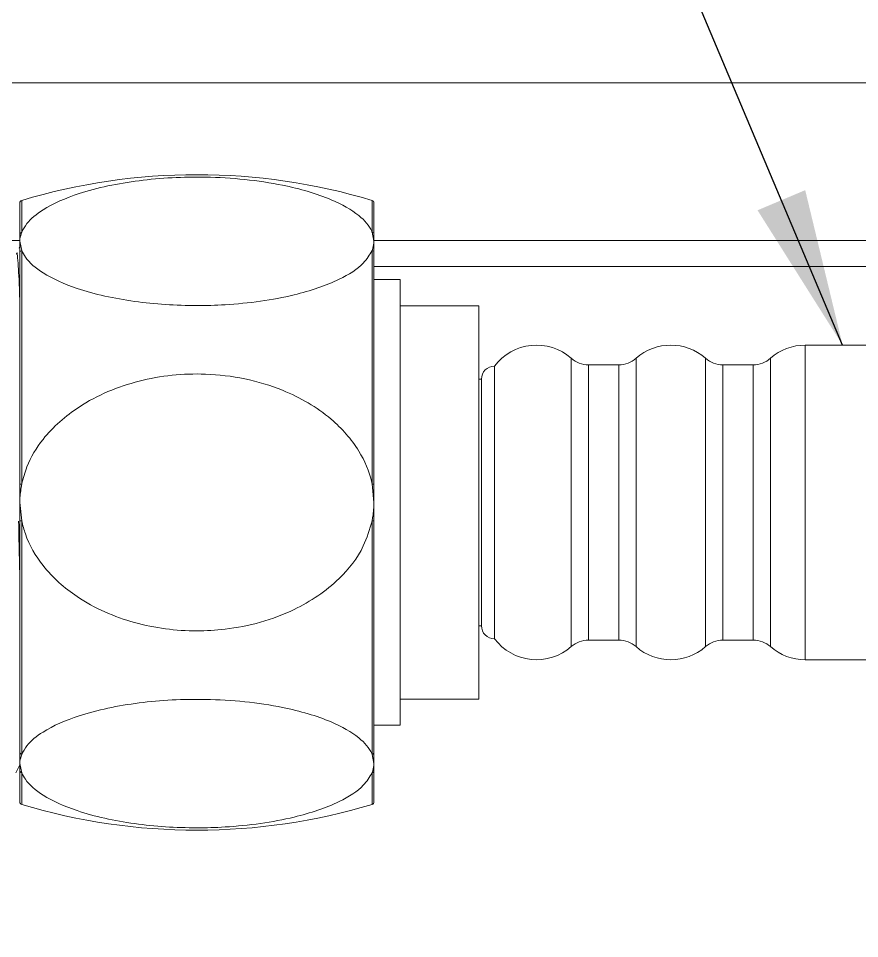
# Model space of a CAD drawing. Extents: x 14808 to 20058, y -13198 to -11680.
# Drawn here: x 18657.38 to 18673.42, y -12999.27 to -12981.72 of the extents above; entities that cross this region are included whole.
import ezdxf

# ---------------------------------------------------------------- set-up
doc = ezdxf.new("R2010")
doc.units = 0
doc.header["$LTSCALE"] = 7
doc.header["$MEASUREMENT"] = 0
doc.layers.get('0').update_dxf_attribs({"color": 2, "linetype": 'CONTINUOUS'})
doc.styles.add('GHS', font='romans', dxfattribs={"bigfont": 'ghs'})
doc.dimstyles.new('STANDARD$7', dxfattribs={"dimtxt": 3.5, "dimasz": 3, "dimexe": 1, "dimexo": 0.0625, "dimgap": 1, "dimtad": 1, "dimdec": 4, "dimzin": 0, "dimdsep": 46, "dimtxsty": 'GHS', "dimcen": 1, "dimclrt": 2, "dimadec": 0, "dimazin": 0, "dimtfac": 1, "dimtdec": 4, "dimtofl": 0, "dimtmove": 0, "dimatfit": 3, "dimfxl": 1, "dimtolj": 1, "dimtzin": 0, "dimarcsym": 0})

msp = doc.modelspace()

# ---------------------------------------------------------------- linework, layer by layer
at = {"color": 7, "linetype": 'Continuous', "lineweight": 15}
for p, q in [((18645.661, -12982.95), (18683.161, -12982.95)), ((18657.411, -12985.837), (18657.411, -12985.237)), ((18664.161, -12985.237), (18664.161, -12985.837)), ((18664.126, -12985.795), (18664.161, -12985.97)), ((18657.447, -12986.146), (18657.411, -12985.97)), ((18657.426, -12986.042), (18657.395, -12986.104)), ((18657.447, -12986.146), (18657.447, -12990.598)), ((18664.126, -12990.598), (18664.126, -12986.146)), ((18657.411, -12990.601), (18657.411, -12986.186)), ((18664.161, -12986.186), (18664.161, -12990.601)), ((18684.715, -12986.45), (18664.161, -12986.45)), ((18664.661, -12986.7), (18664.161, -12986.7)), ((18664.661, -12986.7), (18664.661, -12995.2)), ((18666.161, -12987.2), (18664.661, -12987.2)), ((18666.161, -12987.2), (18666.161, -12994.7)), ((18674.411, -12987.95), (18672.384, -12987.95)), ((18666.461, -12993.55), (18666.461, -12988.35)), ((18668.83, -12988.325), (18668.253, -12988.325)), ((18671.392, -12988.325), (18670.815, -12988.325)), ((18666.211, -12988.6), (18666.161, -12988.6)), ((18666.211, -12993.3), (18666.211, -12988.6)), ((18664.126, -12990.598), (18664.161, -12990.95)), ((18657.447, -12991.302), (18657.411, -12990.95)), ((18657.411, -12995.714), (18657.411, -12991.299)), ((18657.447, -12991.302), (18657.447, -12995.754)), ((18664.126, -12995.754), (18664.126, -12991.302)), ((18664.161, -12991.299), (18664.161, -12995.714)), ((18666.161, -12993.3), (18666.211, -12993.3)), ((18668.253, -12993.575), (18668.83, -12993.575)), ((18670.815, -12993.575), (18671.392, -12993.575)), ((18672.384, -12993.95), (18674.411, -12993.95)), ((18664.661, -12994.7), (18666.161, -12994.7)), ((18664.161, -12995.2), (18664.661, -12995.2)), ((18664.126, -12995.754), (18664.161, -12995.93)), ((18657.333, -12996.109), (18657.41, -12995.956)), ((18657.447, -12996.105), (18657.411, -12995.93)), ((18657.411, -12996.663), (18657.411, -12996.063)), ((18664.161, -12996.063), (18664.161, -12996.663))]:
    msp.add_line(p, q, dxfattribs=at)
at = {"color": 8, "linetype": 'Continuous', "lineweight": 15}
for p, q in [((18657.447, -12985.189), (18657.447, -12985.795)), ((18664.126, -12985.795), (18664.126, -12985.189)), ((18657.104, -12985.957), (18657.411, -12985.957)), ((18664.161, -12985.957), (18683.109, -12985.957)), ((18672.384, -12993.95), (18672.384, -12987.95)), ((18667.923, -12993.7), (18667.923, -12988.2)), ((18669.161, -12988.2), (18669.161, -12993.7)), ((18670.484, -12993.7), (18670.484, -12988.2)), ((18671.722, -12988.2), (18671.722, -12993.7)), ((18668.253, -12988.325), (18668.253, -12993.575)), ((18668.83, -12993.575), (18668.83, -12988.325)), ((18670.815, -12988.325), (18670.815, -12993.575)), ((18671.392, -12993.575), (18671.392, -12988.325)), ((18657.447, -12996.105), (18657.447, -12996.711)), ((18664.126, -12996.711), (18664.126, -12996.105))]:
    msp.add_line(p, q, dxfattribs=at)
at = {"color": 7, "linetype": 'Continuous', "lineweight": 15}
for centre, radius, start, end in [((18660.786, -12996.341), 11.641, 73.3294, 106.6706), ((18657.461, -12985.237), 0.05, 106.6706, 180), ((18664.111, -12985.237), 0.05, 0, 73.3294), ((18657.457, -12985.839), 0.0457, 102.6767, 177.8146), ((18664.116, -12985.839), 0.0457, 2.1854, 77.3233), ((18657.455, -12986.189), 0.0435, 100.2628, 176.2266), ((18664.118, -12986.189), 0.0435, 3.7734, 79.7372), ((18667.261, -12988.95), 1, 48.5904, 143.1301), ((18669.822, -12988.95), 1, 48.5904, 131.4096), ((18672.384, -12988.95), 1, 90, 131.4096), ((18668.253, -12987.825), 0.5, 228.5904, 270), ((18668.83, -12987.825), 0.5, 270, 311.4096), ((18670.815, -12987.825), 0.5, 228.5904, 270), ((18671.392, -12987.825), 0.5, 270, 311.4096), ((18666.461, -12988.6), 0.25, 90, 180), ((18657.44, -12990.729), 0.131, 86.8418, 102.5324), ((18664.133, -12990.729), 0.131, 77.4676, 93.1582), ((18657.44, -12991.171), 0.131, 257.4676, 273.1582), ((18664.133, -12991.171), 0.131, 266.8418, 282.5324), ((18666.461, -12993.3), 0.25, 180, 270), ((18667.261, -12992.95), 1, 216.8699, 311.4096), ((18668.253, -12994.075), 0.5, 90, 131.4096), ((18668.83, -12994.075), 0.5, 48.5904, 90), ((18669.822, -12992.95), 1, 228.5904, 311.4096), ((18670.815, -12994.075), 0.5, 90, 131.4096), ((18671.392, -12994.075), 0.5, 48.5904, 90), ((18672.384, -12992.95), 1, 228.5904, 270), ((18657.455, -12995.711), 0.0435, 183.7734, 259.7372), ((18664.118, -12995.711), 0.0435, 280.2628, 356.2266), ((18657.457, -12996.061), 0.0457, 182.1854, 257.3233), ((18664.116, -12996.061), 0.0457, 282.6767, 357.8146), ((18657.461, -12996.663), 0.05, 180, 253.3294), ((18664.111, -12996.663), 0.05, 286.6706, 0), ((18660.786, -12985.559), 11.641, 253.3294, 286.6706)]:
    msp.add_arc(centre, radius, start, end, dxfattribs=at)
for points, knots in [([(18657.447, -12985.795), (18657.476, -12985.74), (18657.557, -12985.586), (18657.891, -12985.316), (18658.598, -12985.006), (18659.679, -12984.783), (18661.028, -12984.713), (18662.314, -12984.842), (18663.307, -12985.128), (18663.88, -12985.446), (18664.077, -12985.679), (18664.123, -12985.789), (18664.126, -12985.795)], [0, 0, 0, 0, 0.040251, 0.112325, 0.221432, 0.368786, 0.519538, 0.697281, 0.824707, 0.919739, 0.996307, 1, 1, 1, 1]), ([(18657.411, -12985.97), (18657.412, -12985.955), (18657.413, -12985.896), (18657.433, -12985.838), (18657.447, -12985.795)], [0, 0, 0, 0, 0.256693, 1, 1, 1, 1]), ([(18657.411, -12985.97), (18657.411, -12985.97), (18657.411, -12985.941), (18657.411, -12985.901), (18657.411, -12985.852), (18657.411, -12985.837)], [0, 0, 0, 0, 0.016522, 0.715828, 1, 1, 1, 1]), ([(18657.411, -12986.186), (18657.411, -12986.138), (18657.411, -12986.07), (18657.411, -12985.994), (18657.411, -12985.972), (18657.411, -12985.97)], [0, 0, 0, 0, 0.699392, 0.983475, 1, 1, 1, 1]), ([(18664.161, -12985.97), (18664.158, -12986.015), (18664.153, -12986.074), (18664.131, -12986.132), (18664.126, -12986.146)], [0, 0, 0, 0, 0.758812, 1, 1, 1, 1]), ([(18664.161, -12985.837), (18664.161, -12985.871), (18664.161, -12985.917), (18664.161, -12985.957), (18664.161, -12985.97), (18664.161, -12985.97)], [0, 0, 0, 0, 0.699392, 0.983475, 1, 1, 1, 1]), ([(18664.161, -12985.97), (18664.161, -12985.972), (18664.161, -12986.025), (18664.161, -12986.101), (18664.161, -12986.167), (18664.161, -12986.186)], [0, 0, 0, 0, 0.016522, 0.715828, 1, 1, 1, 1]), ([(18657.349, -12986.214), (18657.349, -12986.209), (18657.36, -12986.14), (18657.38, -12986.433), (18657.401, -12986.762), (18657.411, -12987.096), (18657.411, -12987.096)], [0, 0, 0, 0, 0.033995, 0.514426, 0.999989, 1, 1, 1, 1]), ([(18664.126, -12986.146), (18664.078, -12986.227), (18663.957, -12986.433), (18663.463, -12986.744), (18662.57, -12987.044), (18661.601, -12987.176), (18660.566, -12987.207), (18659.583, -12987.143), (18658.563, -12986.921), (18657.863, -12986.61), (18657.545, -12986.342), (18657.468, -12986.188), (18657.447, -12986.146)], [0, 0, 0, 0, 0.059791, 0.151188, 0.274249, 0.436419, 0.499971, 0.641742, 0.783924, 0.887452, 0.969504, 1, 1, 1, 1]), ([(18657.447, -12990.598), (18657.476, -12990.488), (18657.557, -12990.182), (18657.891, -12989.64), (18658.598, -12989.022), (18659.679, -12988.575), (18661.028, -12988.436), (18662.314, -12988.694), (18663.307, -12989.266), (18663.88, -12989.902), (18664.077, -12990.367), (18664.123, -12990.588), (18664.126, -12990.598)], [0, 0, 0, 0, 0.040251, 0.112325, 0.221432, 0.368786, 0.519538, 0.697281, 0.824707, 0.919739, 0.996307, 1, 1, 1, 1]), ([(18657.411, -12990.95), (18657.412, -12990.92), (18657.413, -12990.802), (18657.433, -12990.685), (18657.447, -12990.598)], [0, 0, 0, 0, 0.256693, 1, 1, 1, 1]), ([(18657.411, -12990.95), (18657.411, -12990.948), (18657.411, -12990.865), (18657.411, -12990.75), (18657.411, -12990.635), (18657.411, -12990.601)], [0, 0, 0, 0, 0.0165224, 0.715828, 1, 1, 1, 1]), ([(18664.161, -12990.601), (18664.161, -12990.683), (18664.161, -12990.798), (18664.161, -12990.913), (18664.161, -12990.948), (18664.161, -12990.95)], [0, 0, 0, 0, 0.699392, 0.983475, 1, 1, 1, 1]), ([(18657.411, -12991.299), (18657.411, -12991.217), (18657.411, -12991.102), (18657.411, -12990.987), (18657.411, -12990.952), (18657.411, -12990.95)], [0, 0, 0, 0, 0.699392, 0.983475, 1, 1, 1, 1]), ([(18664.161, -12990.95), (18664.158, -12991.04), (18664.153, -12991.158), (18664.131, -12991.274), (18664.126, -12991.302)], [0, 0, 0, 0, 0.758812, 1, 1, 1, 1]), ([(18664.161, -12990.95), (18664.161, -12990.952), (18664.161, -12991.035), (18664.161, -12991.15), (18664.161, -12991.265), (18664.161, -12991.299)], [0, 0, 0, 0, 0.0165224, 0.715828, 1, 1, 1, 1]), ([(18657.388, -12991.306), (18657.392, -12991.551), (18657.4, -12991.936), (18657.408, -12992.283), (18657.411, -12992.409)], [0, 0, 0, 0, 0.635546, 1, 1, 1, 1]), ([(18664.126, -12991.302), (18664.078, -12991.464), (18663.957, -12991.875), (18663.463, -12992.497), (18662.57, -12993.097), (18661.601, -12993.362), (18660.566, -12993.423), (18659.583, -12993.295), (18658.563, -12992.851), (18657.863, -12992.23), (18657.545, -12991.693), (18657.468, -12991.385), (18657.447, -12991.302)], [0, 0, 0, 0, 0.059791, 0.151188, 0.274249, 0.436419, 0.499971, 0.641742, 0.783924, 0.887452, 0.969504, 1, 1, 1, 1]), ([(18657.447, -12995.754), (18657.476, -12995.699), (18657.557, -12995.545), (18657.891, -12995.275), (18658.598, -12994.966), (18659.679, -12994.742), (18661.028, -12994.673), (18662.314, -12994.802), (18663.307, -12995.087), (18663.88, -12995.406), (18664.077, -12995.638), (18664.123, -12995.749), (18664.126, -12995.754)], [0, 0, 0, 0, 0.040251, 0.112325, 0.221432, 0.368786, 0.519538, 0.697281, 0.824707, 0.919739, 0.996307, 1, 1, 1, 1]), ([(18657.411, -12995.93), (18657.411, -12995.928), (18657.411, -12995.875), (18657.411, -12995.799), (18657.411, -12995.733), (18657.411, -12995.714)], [0, 0, 0, 0, 0.016522, 0.715828, 1, 1, 1, 1]), ([(18657.411, -12995.93), (18657.412, -12995.914), (18657.413, -12995.855), (18657.433, -12995.797), (18657.447, -12995.754)], [0, 0, 0, 0, 0.256693, 1, 1, 1, 1]), ([(18664.161, -12995.714), (18664.161, -12995.762), (18664.161, -12995.83), (18664.161, -12995.906), (18664.161, -12995.928), (18664.161, -12995.93)], [0, 0, 0, 0, 0.699392, 0.983475, 1, 1, 1, 1]), ([(18657.411, -12996.063), (18657.411, -12996.029), (18657.411, -12995.983), (18657.411, -12995.943), (18657.411, -12995.93), (18657.411, -12995.93)], [0, 0, 0, 0, 0.699392, 0.983475, 1, 1, 1, 1]), ([(18664.161, -12995.93), (18664.158, -12995.974), (18664.153, -12996.034), (18664.131, -12996.091), (18664.126, -12996.105)], [0, 0, 0, 0, 0.7588119, 1, 1, 1, 1]), ([(18664.161, -12995.93), (18664.161, -12995.93), (18664.161, -12995.959), (18664.161, -12995.999), (18664.161, -12996.048), (18664.161, -12996.063)], [0, 0, 0, 0, 0.0165224, 0.715828, 1, 1, 1, 1]), ([(18664.126, -12996.105), (18664.078, -12996.187), (18663.957, -12996.392), (18663.463, -12996.703), (18662.57, -12997.003), (18661.601, -12997.136), (18660.566, -12997.166), (18659.583, -12997.102), (18658.563, -12996.88), (18657.863, -12996.57), (18657.545, -12996.301), (18657.468, -12996.147), (18657.447, -12996.105)], [0, 0, 0, 0, 0.059791, 0.151188, 0.274249, 0.436419, 0.499971, 0.641742, 0.783924, 0.887452, 0.969504, 1, 1, 1, 1])]:
    msp.add_open_spline(points, degree=3, knots=knots, dxfattribs=at)

# ---------------------------------------------------------------- leaders
for points, override in [([(18673.097, -12987.95), (18667.215, -12974.022)], {"dimtxt": 3, "dimexo": 0.3, "dimgap": 2, "dimtad": 0, "dimdec": 1, "dimzin": 8, "dimcen": 0, "dimclrd": 2, "dimclre": 2, "dimazin": 2, "dimtp": 0.1, "dimtfac": 0.5, "dimtdec": 1, "dimfxl": 2.5, "dimarcsym": 1}), ([(18671.862, -13014.798), (18712.461, -12990.08)], {"dimtxt": 3, "dimasz": 1, "dimexo": 0.3, "dimgap": 2, "dimtad": 0, "dimdec": 1, "dimzin": 8, "dimcen": 0, "dimclrd": 2, "dimclre": 2, "dimazin": 2, "dimtp": 0.1, "dimtfac": 0.5, "dimtdec": 1, "dimldrblk": 'Dot', "dimfxl": 2.5, "dimarcsym": 1})]:
    msp.add_leader(points, dimstyle='STANDARD$7', override=override)

doc.saveas('drawing.dxf')
